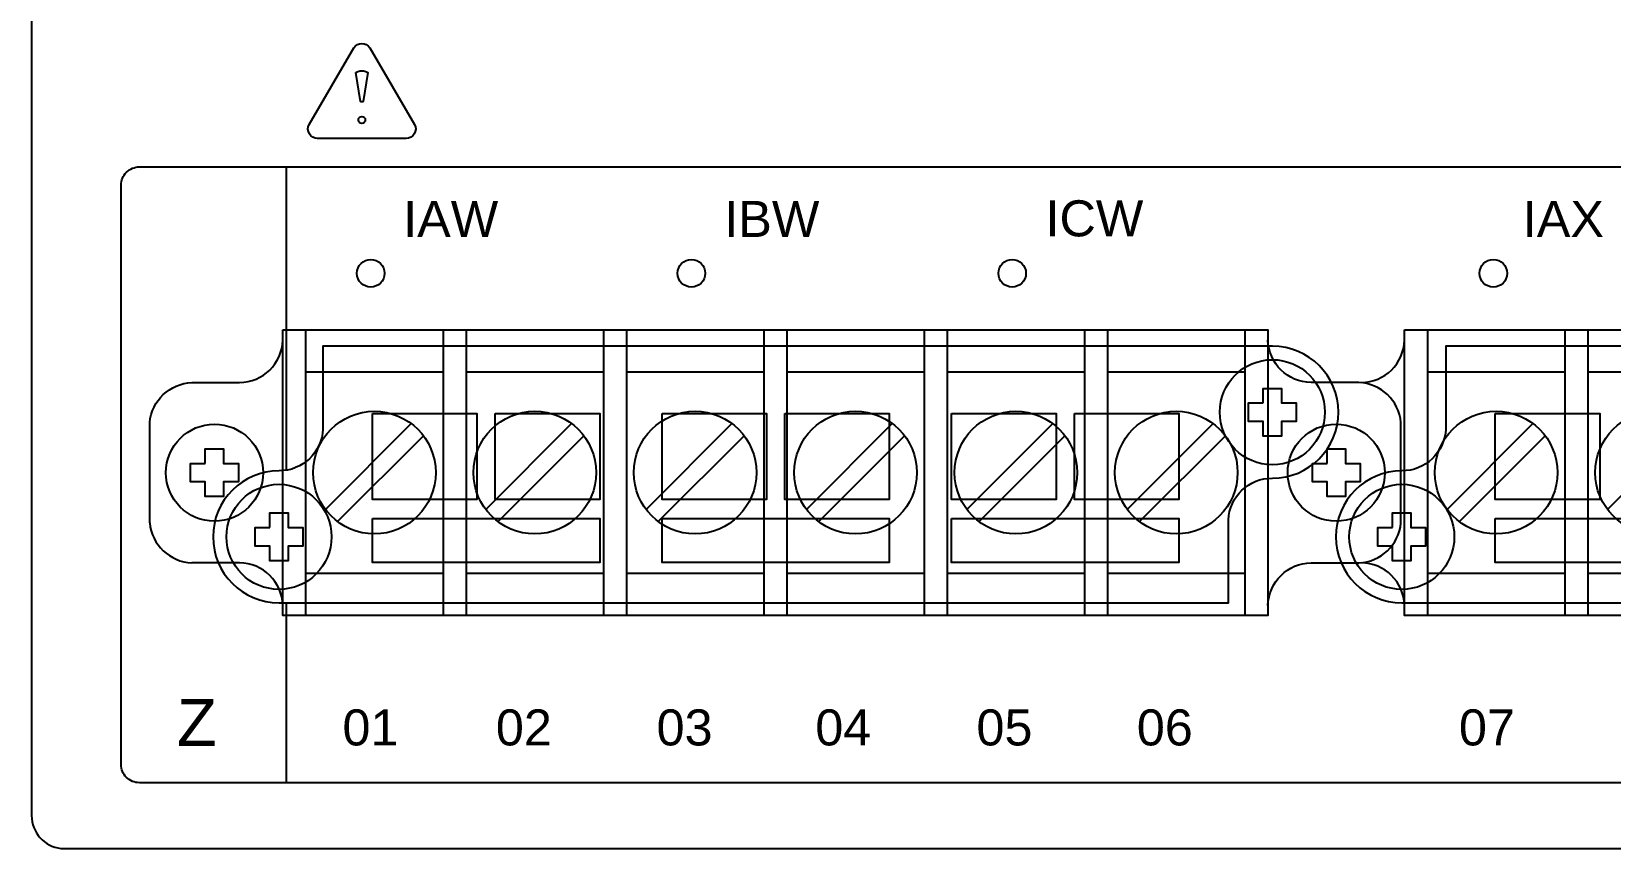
# Model space of a CAD drawing. Extents: x 1 to 47, y 1 to 34.6.
# Drawn here: x 27 to 31.307, y 6.845 to 9.074 of the extents above; entities that cross this region are included whole.
import ezdxf

# ---------------------------------------------------------------- set-up
doc = ezdxf.new("R2010")
doc.units = 0
doc.header["$MEASUREMENT"] = 0
for name, color, linetype in [('10_0______DWG_', 7, 'CONTINUOUS'), ('2_1__X__SCREW_TERMINAL_BLO', 7, 'CONTINUOUS'), ('2_2__2__CONNECTORIZED', 7, 'CONTINUOUS')]:
    doc.layers.add(name, color=color, linetype=linetype)
doc.styles.add('ARIAL', font='arial.ttf')

msp = doc.modelspace()

# ---------------------------------------------------------------- linework, layer by layer
at = {"layer": '10_0______DWG_'}
for points in [[(44.25, 6.9347), (44.25, 14.8147, 0.414214), (44.16, 14.9047), (27.09, 14.9047, 0.414214), (27, 14.8147), (27, 6.9347, 0.381966), (27.08, 6.8453), (44.17, 6.8453, 0.381966)], [(27.9225, 9.0296), (28.0449, 8.8205, -0.555022), (28.022, 8.782), (27.7799, 8.782, -0.555022), (27.757, 8.8205), (27.8794, 9.0296, -0.531445)], [(27.8845, 8.9616, -0.299493), (27.9174, 8.9616), (27.9045, 8.8832), (27.9036, 8.8823), (27.8984, 8.8823), (27.8974, 8.8832), (27.8845, 8.9616)]]:
    msp.add_lwpolyline(points, format="xyb", close=True, dxfattribs=at)
msp.add_lwpolyline([(40.0055, 7.4775), (40.0055, 7.0744, -0.414214), (39.9555, 7.0245), (27.2942, 7.0245, -0.414214), (27.2442, 7.0744), (27.2442, 8.6545, -0.414214), (27.2942, 8.7045), (39.9555, 8.7045, -0.414214), (40.0055, 8.6545), (40.0055, 7.6826)], format="xyb", dxfattribs=at)
for centre, radius in [((27.901, 8.8326), 0.00944), ((27.9252, 8.4142), 0.0375), ((28.7999, 8.4142), 0.0375), ((29.6752, 8.4142), 0.0375), ((30.9877, 8.4142), 0.0375)]:
    msp.add_circle(centre, radius, dxfattribs=at)
at = {"layer": '2_1__X__SCREW_TERMINAL_BLO'}
for points in [[(27.6942, 8.7045), (27.6942, 8.2603)], [(27.7477, 8.2603), (27.7477, 7.4803)], [(28.1227, 8.2603), (28.1227, 7.4803)], [(28.1853, 8.2603), (28.1853, 7.4803)], [(28.5603, 8.2603), (28.5603, 7.4803)], [(28.6228, 8.2603), (28.6228, 7.4803)], [(28.9978, 8.2603), (28.9978, 7.4803)], [(29.0603, 8.2603), (29.0603, 7.4803)], [(29.4353, 8.2603), (29.4353, 7.4803)], [(29.4978, 8.2603), (29.4978, 7.4803)], [(29.8728, 8.2603), (29.8728, 7.4803)], [(29.9352, 8.2603), (29.9352, 7.4803)], [(30.3102, 8.2603), (30.3102, 7.4803)], [(30.8079, 8.2603), (30.8079, 7.4803)], [(31.1829, 8.2603), (31.1829, 7.4803)], [(31.2454, 8.2603), (31.2454, 7.4803)], [(27.7477, 8.1452), (28.1227, 8.1452)], [(28.1853, 8.1452), (28.5603, 8.1452)], [(28.6228, 8.1452), (28.9978, 8.1452)], [(29.0603, 8.1452), (29.4353, 8.1452)], [(29.4978, 8.1452), (29.8728, 8.1452)], [(29.9352, 8.1452), (30.3102, 8.1452)], [(30.8079, 8.1452), (31.1829, 8.1452)], [(31.2454, 8.1452), (31.6204, 8.1452)], [(28.0357, 8.0043), (27.8015, 7.7701)], [(28.0691, 7.9708), (27.8349, 7.7367)], [(28.4732, 8.0043), (28.239, 7.7701)], [(28.5066, 7.9708), (28.2725, 7.7367)], [(28.9106, 8.0043), (28.6764, 7.7701)], [(28.944, 7.9708), (28.7098, 7.7367)], [(29.3481, 8.0043), (29.1139, 7.7701)], [(29.3815, 7.9708), (29.1474, 7.7367)], [(29.7856, 8.0043), (29.5515, 7.7701)], [(29.8191, 7.9708), (29.5849, 7.7367)], [(30.2232, 8.0043), (29.989, 7.7701)], [(30.2566, 7.9708), (30.0224, 7.7367)], [(31.0958, 8.0043), (30.8616, 7.7701)], [(31.1292, 7.9708), (30.8951, 7.7367)], [(31.5333, 8.0043), (31.2992, 7.7701)], [(28.1227, 7.5954), (27.7477, 7.5954)], [(28.5603, 7.5954), (28.1853, 7.5954)], [(28.9978, 7.5954), (28.6228, 7.5954)], [(29.4353, 7.5954), (29.0603, 7.5954)], [(29.8728, 7.5954), (29.4978, 7.5954)], [(30.3102, 7.5954), (29.9352, 7.5954)], [(31.1829, 7.5954), (30.8079, 7.5954)], [(31.6204, 7.5954), (31.2454, 7.5954)], [(27.6942, 7.4803), (27.6942, 7.0245)]]:
    msp.add_lwpolyline(points, dxfattribs=at)
for points in [[(27.3224, 7.7331), (27.3224, 8.0075, -0.374201), (27.437, 8.1163), (27.5672, 8.1163, 0.403969), (27.6852, 8.2322)], [(30.3729, 7.5084, -0.403969), (30.4909, 7.6243), (30.6211, 7.6243, 0.374201), (30.7357, 7.7331), (30.7357, 8.0075, 0.374201), (30.6211, 8.1163), (30.4909, 8.1163, -0.403969), (30.3729, 8.2322)], [(30.6273, 8.1163, 0.403969), (30.7453, 8.2322)], [(27.3224, 7.7331, 0.374201), (27.437, 7.6243)], [(27.6852, 7.5084, 0.403969), (27.5672, 7.6243), (27.437, 7.6243, -0.374201)], [(30.7453, 7.5084, 0.403969), (30.6273, 7.6243)]]:
    msp.add_lwpolyline(points, format="xyb", dxfattribs=at)
for points in [[(27.6852, 8.2603), (30.3727, 8.2603), (30.3727, 7.4803), (27.6852, 7.4803)], [(30.7453, 8.2603), (33.4329, 8.2603), (33.4329, 7.4803), (30.7453, 7.4803)], [(27.474, 7.8951), (27.474, 7.9354), (27.524, 7.9354), (27.524, 7.8951), (27.5641, 7.8951), (27.5641, 7.8451), (27.524, 7.8451), (27.524, 7.8052), (27.474, 7.8052), (27.474, 7.8451), (27.4339, 7.8451), (27.4339, 7.8951)], [(30.5341, 7.8951), (30.5341, 7.9354), (30.5841, 7.9354), (30.5841, 7.8951), (30.6242, 7.8951), (30.6242, 7.8451), (30.5841, 7.8451), (30.5841, 7.8052), (30.5341, 7.8052), (30.5341, 7.8451), (30.494, 7.8451), (30.494, 7.8951)]]:
    msp.add_lwpolyline(points, close=True, dxfattribs=at)
for centre, radius in [((27.9353, 7.8705), 0.1673), ((28.3728, 7.8705), 0.1673), ((28.8102, 7.8705), 0.1673), ((29.2477, 7.8705), 0.1673), ((29.6853, 7.8705), 0.1673), ((30.1228, 7.8705), 0.1673), ((30.9954, 7.8705), 0.1673), ((31.433, 7.8705), 0.1673), ((27.499, 7.8703), 0.1324), ((30.5591, 7.8703), 0.1324)]:
    msp.add_circle(centre, radius, dxfattribs=at)
at = {"layer": '2_2__2__CONNECTORIZED'}
for points in [[(27.6942, 8.7045), (27.6942, 7.8769)], [(27.6942, 7.5153), (27.6942, 7.0245)]]:
    msp.add_lwpolyline(points, dxfattribs=at)
for points in [[(27.675, 7.8753, 1), (27.675, 7.5153), (30.265, 7.5151), (30.265, 7.7414, -0.405199), (30.3849, 7.8553, 0.999995), (30.3849, 8.2154), (27.795, 8.2152), (27.795, 7.9892, -0.399232)], [(30.738, 7.8753, 1), (30.738, 7.5153), (33.328, 7.5151), (33.328, 7.7414, -0.405199), (33.4479, 7.8553, 0.999995), (33.4479, 8.2154), (30.858, 8.2152), (30.858, 7.9892, -0.399232)]]:
    msp.add_lwpolyline(points, format="xyb", close=True, dxfattribs=at)
for points in [[(30.3599, 8.0605), (30.3599, 8.1004), (30.4099, 8.1004), (30.4099, 8.0605), (30.45, 8.0605), (30.45, 8.0102), (30.4099, 8.0102), (30.4099, 7.9702), (30.3599, 7.9702), (30.3599, 8.0102), (30.3198, 8.0102), (30.3198, 8.0605), (30.3599, 8.0605)], [(27.9299, 8.0318), (28.2149, 8.0318), (28.2149, 7.7968), (27.9299, 7.7968)], [(28.2649, 8.0318), (28.5499, 8.0318), (28.5499, 7.7968), (28.2649, 7.7968)], [(28.7199, 8.0318), (29.0049, 8.0318), (29.0049, 7.7968), (28.7199, 7.7968)], [(29.0549, 8.0318), (29.3399, 8.0318), (29.3399, 7.7968), (29.0549, 7.7968)], [(29.5099, 8.0318), (29.7949, 8.0318), (29.7949, 7.7968), (29.5099, 7.7968)], [(29.8449, 8.0318), (30.1299, 8.0318), (30.1299, 7.7968), (29.8449, 7.7968)], [(30.9929, 8.0318), (31.2779, 8.0318), (31.2779, 7.7968), (30.9929, 7.7968)], [(27.65, 7.7205), (27.65, 7.7604), (27.7, 7.7604), (27.7, 7.7205), (27.7401, 7.7205), (27.7401, 7.6701), (27.7, 7.6701), (27.7, 7.6302), (27.65, 7.6302), (27.65, 7.6701), (27.6099, 7.6701), (27.6099, 7.7205), (27.65, 7.7205)], [(30.713, 7.7205), (30.713, 7.7604), (30.763, 7.7604), (30.763, 7.7205), (30.8031, 7.7205), (30.8031, 7.6701), (30.763, 7.6701), (30.763, 7.6302), (30.713, 7.6302), (30.713, 7.6701), (30.6729, 7.6701), (30.6729, 7.7205), (30.713, 7.7205)], [(27.9299, 7.7452), (28.5499, 7.7452), (28.5499, 7.6252), (27.9299, 7.6252)], [(28.7199, 7.7452), (29.3399, 7.7452), (29.3399, 7.6252), (28.7199, 7.6252)], [(29.5099, 7.7452), (30.1299, 7.7452), (30.1299, 7.6252), (29.5099, 7.6252)], [(30.9929, 7.7452), (31.6129, 7.7452), (31.6129, 7.6252), (30.9929, 7.6252)]]:
    msp.add_lwpolyline(points, close=True, dxfattribs=at)
for centre in [(30.3849, 8.0353), (27.675, 7.6953), (30.738, 7.6953)]:
    msp.add_circle(centre, 0.1433, dxfattribs=at)

# ---------------------------------------------------------------- texts
at = {"layer": '10_0______DWG_', "style": 'ARIAL'}
for s, height, p in [('ICW', 0.09833, (29.766, 8.515)), ('IAW', 0.09833, (28.0137, 8.5134)), ('IBW', 0.09833, (28.8898, 8.5134)), ('IAX', 0.09833, (31.0681, 8.5134)), ('Z', 0.1278, (27.3961, 7.1247)), ('01', 0.09833, (27.8481, 7.1262)), ('02', 0.09833, (28.2666, 7.1262)), ('03', 0.09833, (28.705, 7.1262)), ('04', 0.09833, (29.138, 7.1262)), ('05', 0.09833, (29.5776, 7.1262)), ('06', 0.09833, (30.0151, 7.1262)), ('07', 0.09833, (30.8939, 7.1262))]:
    msp.add_text(s, height=height, dxfattribs=at).set_placement(p)

doc.saveas('drawing.dxf')
